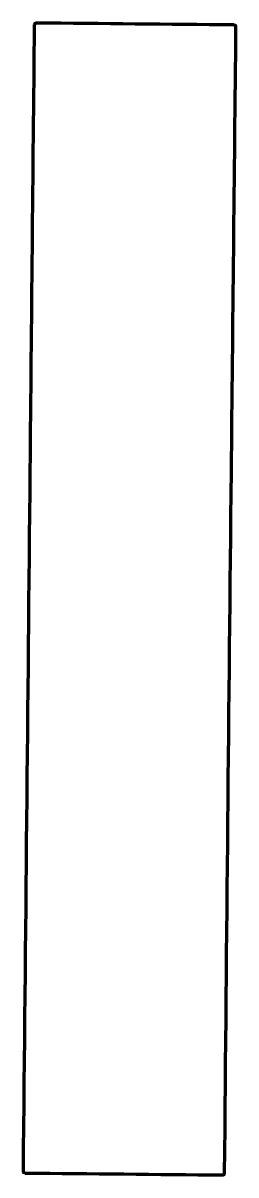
# Model space of a CAD drawing. Header units: millimetres. Extents: x 614 to 686, y 229 to 621.
import ezdxf

# ---------------------------------------------------------------- set-up
doc = ezdxf.new("R2010")
doc.units = ezdxf.units.MM
doc.layers.add('1', color=7, linetype='Continuous', true_color=0xffffff)

msp = doc.modelspace()

# ---------------------------------------------------------------- linework, layer by layer
at = {"layer": '1', "color": 155, "linetype": 'Continuous', "lineweight": 70}
for points in [[(617.61, 620.12), (617.09, 569.69), (616.6, 519.27), (616.12, 468.85)], [(685.47, 620.22), (663.1, 620.44), (640.73, 620.65), (618.36, 620.87)], [(684.65, 468.19), (685.17, 518.62), (685.7, 569.05), (686.2, 619.48)], [(616.12, 468.85), (615.37, 389.41), (614.62, 309.98), (613.8, 230.55)], [(682.35, 229.9), (683.07, 309.33), (683.82, 388.76), (684.65, 468.19)], [(614.53, 229.79), (636.88, 229.57), (659.24, 229.35), (681.59, 229.12)]]:
    msp.add_open_spline(points, degree=3, dxfattribs=at)
for points, knots in [([(618.36, 620.87), (618.2, 620.88), (617.75, 620.79), (617.6, 620.35), (617.61, 620.12)], [0, 0, 0, 0, 0.420079, 1, 1, 1, 1]), ([(686.2, 619.48), (686.2, 619.59), (686.18, 619.86), (685.9, 620.18), (685.6, 620.22), (685.47, 620.22)], [0, 0, 0, 0, 0.285817, 0.652558, 1, 1, 1, 1]), ([(613.8, 230.55), (613.8, 230.45), (613.81, 230.2), (614.05, 229.85), (614.37, 229.79), (614.53, 229.79)], [0, 0, 0, 0, 0.254355, 0.599004, 1, 1, 1, 1]), ([(681.59, 229.12), (681.7, 229.13), (681.99, 229.15), (682.31, 229.46), (682.34, 229.76), (682.35, 229.9)], [0, 0, 0, 0, 0.283357, 0.67117, 1, 1, 1, 1])]:
    msp.add_open_spline(points, degree=3, knots=knots, dxfattribs=at)

doc.saveas('drawing.dxf')
